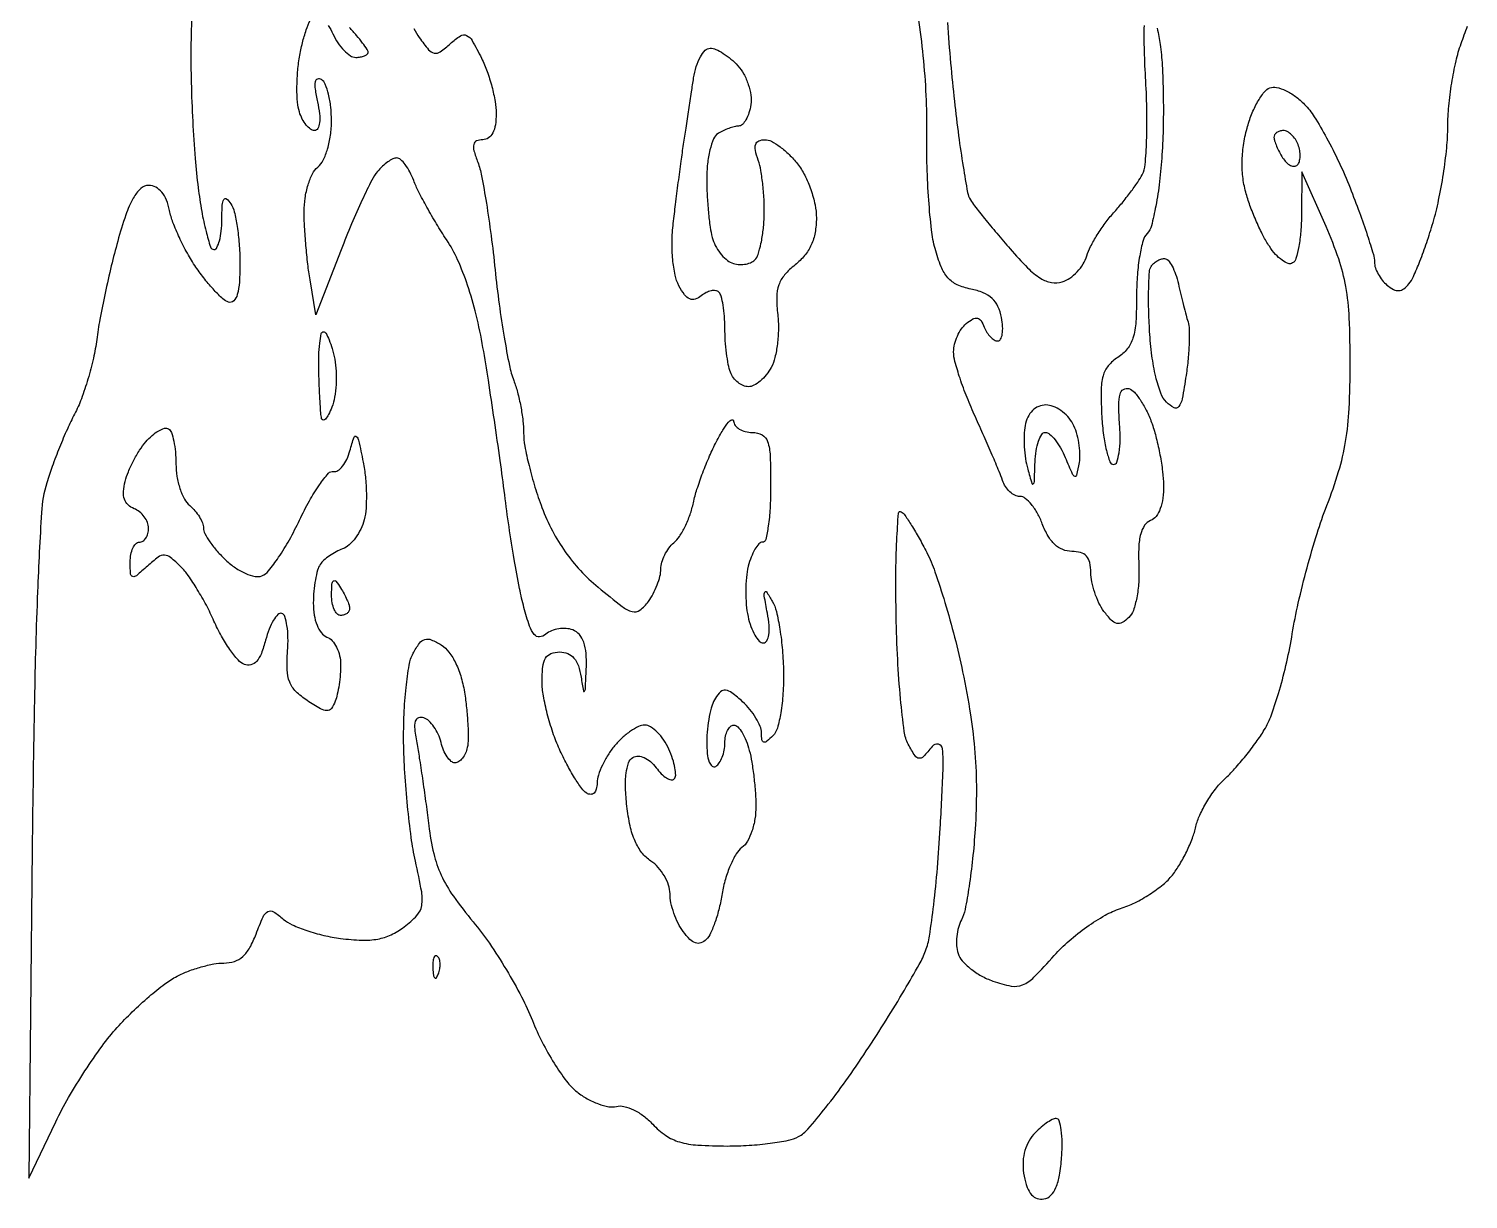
# Model space of a CAD drawing. Extents: x 0 to 102, y 0 to 135.
# Drawn here: x -0.01 to 13.3, y 36.06 to 46.88 of the extents above; entities that cross this region are included whole.
import ezdxf

# ---------------------------------------------------------------- set-up
doc = ezdxf.new("R2010")
doc.units = 0
doc.header["$MEASUREMENT"] = 0

msp = doc.modelspace()

# ---------------------------------------------------------------- linework, layer by layer
for points in [[(1.5025, 47.038767, 0.011648), (1.491637, 46.6992, 0.008958), (1.494562, 46.382212, 0.006184), (1.508739, 46.02359, 0.006237), (1.530944, 45.679013, 0.012683), (1.558628, 45.40905, 0.011693), (1.591924, 45.190144, 0.018835), (1.631611, 45.005746, 0.013355), (1.672591, 44.861259, 0.327986), (1.704234, 44.838, 0.28806), (1.732292, 44.855628, 0.046826), (1.755723, 44.918767, 0.039429), (1.772156, 45.007586, 0.02486), (1.777895, 45.11295, -0.010814), (1.781476, 45.24885, -0.116665), (1.79658, 45.301327, -0.473162), (1.822087, 45.305821, -0.07201), (1.8612, 45.261, -0.085494), (1.893041, 45.186347, -0.019589), (1.919499, 45.051262, -0.019699), (1.937981, 44.891049, -0.018074), (1.944505, 44.7252, -0.014179), (1.939739, 44.536029, -0.054726), (1.920714, 44.420263, -0.126818), (1.887295, 44.362502, -0.285185), (1.84005, 44.351022, -0.106019), (1.787203, 44.381879, -0.020219), (1.707649, 44.460608, -0.020745), (1.620802, 44.561915, -0.017769), (1.537823, 44.675322, -0.022422), (1.459169, 44.803235, -0.017652), (1.385329, 44.948177, -0.017985), (1.326239, 45.087975, -0.041434), (1.294598, 45.19755, 0.046489), (1.2655, 45.294631, 0.07629), (1.221743, 45.368227, 0.095727), (1.166392, 45.414025, 0.125747), (1.103095, 45.4302, 0.18955), (1.027584, 45.400507, 0.078242), (0.9586, 45.312592, 0.045676), (0.890137, 45.158403, 0.013851), (0.814723, 44.913638, 0.008825), (0.75604, 44.687148, 0.006425), (0.698491, 44.433405, 0.006494), (0.650112, 44.19125, 0.01416), (0.620713, 44.004188, -0.024046), (0.59018, 43.832149, -0.016339), (0.539732, 43.639731, -0.016491), (0.47868, 43.456765, -0.031494), (0.415799, 43.3152, 0.015364), (0.3492, 43.177417, 0.008681), (0.276575, 43.006674, 0.008659), (0.209241, 42.831769, 0.014051), (0.158832, 42.6807, 0.058875), (0.1099, 42.406117, 0.004772), (0.073833, 41.67359, 0.005237), (0.044644, 40.673538, 0.002065), (0.024575, 39.2967), (-0.007236, 36.2511), (0.242401, 36.770994, -0.019233), (0.361195, 36.995807, -0.013171), (0.512318, 37.241785, -0.013294), (0.670701, 37.47139, -0.026075), (0.810712, 37.643621, -0.017019), (0.949944, 37.787569, -0.014915), (1.104749, 37.928406, -0.015157), (1.25223, 38.047194, -0.042647), (1.364191, 38.117777, -0.029014), (1.468525, 38.164274, -0.021804), (1.587937, 38.203532, -0.022212), (1.70388, 38.230631, -0.046331), (1.796151, 38.2392, 0.079696), (1.893645, 38.254839, 0.103988), (1.971604, 38.300031, 0.083548), (2.036311, 38.381451, 0.035986), (2.094664, 38.507731, -0.013463), (2.159709, 38.666944, -0.164657), (2.203496, 38.714788, -0.273287), (2.255563, 38.71321, -0.037941), (2.345861, 38.646024, 0.072783), (2.429258, 38.592544, 0.024759), (2.563516, 38.539635, 0.024013), (2.71966, 38.495094, 0.025434), (2.8764, 38.466735, 0.022862), (3.073422, 38.450458, 0.054097), (3.220111, 38.460947, 0.065844), (3.342849, 38.500393, 0.051139), (3.462948, 38.573146, 0.042348), (3.580983, 38.679094, 0.146843), (3.626322, 38.769903, 0.087926), (3.625823, 38.896457, 0.009686), (3.568354, 39.181854, -0.020505), (3.529143, 39.400966, -0.009228), (3.494849, 39.691203, -0.009118), (3.469844, 39.999527, -0.01228), (3.459171, 40.279336, -0.013932), (3.462885, 40.539161, -0.015899), (3.481257, 40.787131, -0.015179), (3.50977, 40.99533, -0.081414), (3.546633, 41.10333, -0.034156), (3.604949, 41.196411, -0.165228), (3.655181, 41.23192, -0.174327), (3.715013, 41.228485, -0.038948), (3.807166, 41.180463, -0.093862), (3.878382, 41.114725, -0.048184), (3.941259, 41.010281, -0.042048), (3.991434, 40.87761, -0.032178), (4.024264, 40.725952, -0.012542), (4.042313, 40.580869, -0.012768), (4.052935, 40.435926, -0.012628), (4.055759, 40.309667, -0.050378), (4.047766, 40.232765, -0.054241), (4.030287, 40.178683, -0.063962), (4.002246, 40.132816, -0.074933), (3.968431, 40.101645, -0.14831), (3.9339, 40.090938, -0.183324), (3.898259, 40.104209, -0.062801), (3.86104, 40.146108, -0.052321), (3.827978, 40.207159, -0.04001), (3.804666, 40.279485, 0.048066), (3.7791, 40.354644, 0.046837), (3.73948, 40.424237, 0.050687), (3.692584, 40.47853, 0.109262), (3.645433, 40.506756, 0.16218), (3.595061, 40.506765, 0.255709), (3.566347, 40.475866, 0.091693), (3.561474, 40.401195, 0.015505), (3.582743, 40.259228, -0.006437), (3.606612, 40.1175, -0.002499), (3.636141, 39.920751, -0.002473), (3.666013, 39.707279, -0.003062), (3.691627, 39.5082, 0.027456), (3.737439, 39.251692, 0.050341), (3.80662, 39.051178, 0.046217), (3.918805, 38.85758, 0.019632), (4.102062, 38.6199, -0.023975), (4.251562, 38.422482, -0.014844), (4.408715, 38.177576, -0.014882), (4.549839, 37.925908, -0.025824), (4.649635, 37.708116, 0.023456), (4.74002, 37.508373, 0.021641), (4.85097, 37.312378, 0.022207), (4.965104, 37.146545, 0.064359), (5.062449, 37.0473, 0.039031), (5.156873, 36.984284, 0.039456), (5.259608, 36.936968, 0.042481), (5.355381, 36.910687, 0.110113), (5.426511, 36.91328, -0.124276), (5.496577, 36.913875, -0.054139), (5.584699, 36.882011, -0.048111), (5.677281, 36.825085, -0.042319), (5.761682, 36.749246, 0.053499), (5.882987, 36.645041, 0.079482), (6.009196, 36.584978, 0.056263), (6.17797, 36.555461, 0.015185), (6.449909, 36.5472, 0.015726), (6.652614, 36.553577, 0.016934), (6.849546, 36.572692, 0.016688), (7.016739, 36.60036, 0.073639), (7.110476, 36.633981, 0.092584), (7.197701, 36.703948, 0.010203), (7.361426, 36.902438, 0.012173), (7.54736, 37.149598, 0.009564), (7.737072, 37.426013, 0.005544), (7.921059, 37.712254, 0.006407), (8.089805, 37.989116, 0.005781), (8.226857, 38.226827, 0.037046), (8.28567, 38.352607, 0.053688), (8.321295, 38.488687, 0.007557), (8.360011, 38.776617, 0.008551), (8.394976, 39.120097, 0.007178), (8.420573, 39.485225, 0.002699), (8.447612, 40.02303, 0.035969), (8.442252, 40.22097, 0.333022), (8.403846, 40.26287, 0.275383), (8.345476, 40.241464, -0.016207), (8.264091, 40.14759, -0.233431), (8.224051, 40.132268, -0.23438), (8.187642, 40.154772, -0.016335), (8.125666, 40.262003, -0.090783), (8.087851, 40.37992, -0.008627), (8.053868, 40.682059, -0.010795), (8.027149, 41.046625, -0.008304), (8.0132, 41.445427, -0.005953), (8.010726, 41.829173, -0.010551), (8.019128, 42.145447, -0.005278), (8.033975, 42.400189, -0.56492), (8.059359, 42.413198, -0.103984), (8.093188, 42.380909, -0.010222), (8.155359, 42.286228, -0.012568), (8.225025, 42.1688, -0.009643), (8.295371, 42.037241, -0.034509), (8.372055, 41.857247, -0.0104), (8.463676, 41.574114, -0.010368), (8.553494, 41.251373, -0.011088), (8.627703, 40.9323, -0.012983), (8.700002, 40.535832, -0.018781), (8.741517, 40.182173, -0.019686), (8.755205, 39.839545, -0.016635), (8.743343, 39.477, -0.009484), (8.720022, 39.203105, -0.011532), (8.687414, 38.947671, -0.010161), (8.65086, 38.735174, -0.075322), (8.616615, 38.638684, 0.058469), (8.589146, 38.568816, 0.039675), (8.573952, 38.484594, 0.039852), (8.572295, 38.399649, 0.061874), (8.58567, 38.327675, 0.104984), (8.62419, 38.259855, 0.043712), (8.701047, 38.187143, 0.040727), (8.800001, 38.121043, 0.041692), (8.907607, 38.072449, 0.037767), (9.07628, 38.026612, 0.147275), (9.18262, 38.037562, 0.099954), (9.287429, 38.108392, 0.012598), (9.4752, 38.309121, -0.032258), (9.611774, 38.444078, -0.024606), (9.77712, 38.573933, -0.025138), (9.944921, 38.68061, -0.051851), (10.087227, 38.742868, 0.038136), (10.220251, 38.796777, 0.027956), (10.358723, 38.87554, 0.028478), (10.482087, 38.965487, 0.054388), (10.567828, 39.052997, 0.032702), (10.634738, 39.150562, 0.0212), (10.699561, 39.271115, 0.021319), (10.75307, 39.39479, 0.037393), (10.785039, 39.501549, -0.052958), (10.82042, 39.607594, -0.02886), (10.884534, 39.729098, -0.028426), (10.964792, 39.84639, -0.039944), (11.049968, 39.940283, 0.021702), (11.142522, 40.035121, 0.01267), (11.245418, 40.156179, 0.012655), (11.342468, 40.282832, 0.020899), (11.417079, 40.395057, 0.05062), (11.483621, 40.535022, 0.014858), (11.556965, 40.761707, 0.014758), (11.624754, 41.023161, 0.015344), (11.67602, 41.2848, -0.01547), (11.731528, 41.567713, -0.009748), (11.812933, 41.894449, -0.009785), (11.905634, 42.212938, -0.017678), (11.995753, 42.4692, 0.02023), (12.104602, 42.78384, 0.032318), (12.168871, 43.060831, 0.028544), (12.201566, 43.367215, 0.012095), (12.21192, 43.7805, 0.011116), (12.202845, 44.205057, 0.032776), (12.171064, 44.495125, 0.038918), (12.105286, 44.750119, 0.021576), (11.987995, 45.0495), (11.763416, 45.5571), (11.761408, 45.160243, -0.0189), (11.754734, 45.004603, -0.025697), (11.73623, 44.865278, -0.024448), (11.710164, 44.755095, -0.186113), (11.678517, 44.713397, -0.226478), (11.637857, 44.708983, -0.071368), (11.582164, 44.737963, -0.055072), (11.521142, 44.79283, -0.037115), (11.464088, 44.867224, -0.027057), (11.40712, 44.965364, -0.013959), (11.346127, 45.093614, -0.013835), (11.290588, 45.229369, -0.020345), (11.250049, 45.351704, -0.03864), (11.220998, 45.493518, -0.03425), (11.21251, 45.644005, -0.032937), (11.224707, 45.800098, -0.02981), (11.257412, 45.958641, -0.029281), (11.300184, 46.08703, -0.033975), (11.355962, 46.203078, -0.036252), (11.415799, 46.292747, -0.13671), (11.46953, 46.332597, -0.149097), (11.531221, 46.336947, -0.054958), (11.614486, 46.307921, -0.048039), (11.704714, 46.253684, -0.040203), (11.788915, 46.18019, -0.053143), (11.878972, 46.06573, -0.015254), (11.993131, 45.870869, -0.015167), (12.109236, 45.641798, -0.015587), (12.210119, 45.40816, -0.006378), (12.296703, 45.180673, -0.008315), (12.369789, 44.970255, -0.006431), (12.425549, 44.793017, -0.073115), (12.4362, 44.720569, 0.081101), (12.444571, 44.669299, 0.044149), (12.47018, 44.61069, 0.042509), (12.507613, 44.554191, 0.052037), (12.551875, 44.508916, 0.049271), (12.612113, 44.46821, 0.138104), (12.66134, 44.457133, 0.14884), (12.706783, 44.473652, 0.060557), (12.754744, 44.519707, 0.066723), (12.79642, 44.587462, 0.010872), (12.856136, 44.730109, 0.011814), (12.919185, 44.90225, 0.010162), (12.977468, 45.086005, 0.02036), (13.029499, 45.293138, 0.013158), (13.073549, 45.536489, 0.013231), (13.10409, 45.777012, 0.024247), (13.114231, 45.974305, -0.023181), (13.123536, 46.163175, -0.015788), (13.150813, 46.376546, -0.015937), (13.190292, 46.581165, -0.030619), (13.237037, 46.7415, -0.001924), (13.296111, 46.903962, -0.000862)], [(3.552212, 46.879994, 0.025631), (3.604057, 46.797256, 0.019776), (3.689297, 46.685259, 0.173808), (3.741997, 46.653918, 0.205719), (3.797772, 46.666007, 0.029094), (3.891382, 46.741302, -0.038192), (3.984819, 46.813702, -0.260802), (4.040838, 46.817778, -0.156125), (4.092077, 46.770296, -0.012739), (4.178924, 46.606772, -0.029658), (4.230888, 46.485036, -0.021372), (4.274745, 46.343959, -0.021695), (4.304974, 46.205723, -0.043002), (4.3146, 46.094002, -0.037249), (4.306867, 45.990343, -0.082498), (4.282488, 45.915157, -0.121529), (4.242733, 45.869834, -0.153406), (4.189794, 45.8532, 0.099993), (4.133456, 45.841819, 0.243634), (4.107133, 45.810197, 0.123843), (4.108912, 45.751307, 0.021676), (4.144091, 45.645144, -0.043976), (4.179484, 45.519907, -0.006915), (4.223804, 45.267319, -0.007637), (4.267495, 44.967274, -0.0066), (4.304377, 44.651094, 0.007608), (4.342166, 44.332713, 0.008402), (4.388567, 44.026027, 0.007904), (4.436664, 43.765811, 0.042009), (4.47698, 43.626943, -0.027721), (4.512022, 43.517956, -0.017178), (4.541545, 43.38674, -0.017218), (4.561832, 43.254769, -0.029532), (4.5684, 43.143666, 0.045307), (4.579684, 43.019388, 0.014783), (4.618227, 42.83915, 0.014597), (4.673091, 42.640467, 0.015959), (4.738023, 42.451224, 0.029576), (4.834412, 42.236294, 0.033303), (4.952216, 42.042979, 0.033831), (5.092816, 41.869648, 0.032521), (5.257267, 41.714397, 0.007607), (5.478631, 41.536704, 0.096487), (5.573454, 41.48868, 0.237324), (5.643716, 41.502163, 0.071069), (5.722144, 41.582517, 0.037096), (5.766267, 41.653332, 0.029154), (5.803544, 41.735747, 0.02995), (5.829224, 41.816869, 0.061755), (5.8374, 41.882811, -0.071233), (5.846279, 41.944815, -0.044602), (5.873079, 42.013184, -0.043925), (5.912375, 42.0772, -0.060008), (5.958862, 42.126287, 0.077071), (6.009576, 42.183617, 0.029708), (6.061669, 42.276529, 0.028555), (6.107152, 42.385778, 0.031333), (6.138278, 42.496196, -0.024627), (6.171518, 42.620465, -0.012524), (6.224812, 42.77323, -0.012411), (6.287788, 42.928407, -0.01814), (6.351477, 43.0614, -0.014574), (6.411496, 43.168187, -0.038684), (6.462217, 43.239457, -0.124557), (6.494, 43.26249, -0.518936), (6.510461, 43.25175, 0.154676), (6.524837, 43.2114, 0.093468), (6.562804, 43.177064, 0.077052), (6.61842, 43.153875, 0.060379), (6.6834, 43.146, -0.12648), (6.773132, 43.122932, -0.188641), (6.8244, 43.0614, -0.072107), (6.847633, 42.932098, -0.008455), (6.8526, 42.6384, -0.013961), (6.847165, 42.4438, -0.022923), (6.830443, 42.279907, -0.01916), (6.806863, 42.154484, -0.349986), (6.777171, 42.1308, 0.214262), (6.74438, 42.116072, 0.048369), (6.707506, 42.065482, 0.041864), (6.672822, 41.99359, 0.029989), (6.645934, 41.908442, 0.038275), (6.628367, 41.805725, 0.021908), (6.622194, 41.680037, 0.021785), (6.627086, 41.552359, 0.033598), (6.643485, 41.443142, 0.032703), (6.670393, 41.35012, 0.045381), (6.707153, 41.271564, 0.05378), (6.747611, 41.216748, 0.209882), (6.785297, 41.2002, 0.275543), (6.817841, 41.219608, 0.090609), (6.835799, 41.274797, 0.055209), (6.837845, 41.361588, 0.024543), (6.822325, 41.47515, -0.003743), (6.793765, 41.634436, -0.141247), (6.797761, 41.670386, -0.602828), (6.813858, 41.671911, -0.01238), (6.867713, 41.585147, -0.075103), (6.905594, 41.49053, -0.01841), (6.938032, 41.325495, -0.018442), (6.961496, 41.13153, -0.017481), (6.971147, 40.932861, -0.018465), (6.966449, 40.731593, -0.026046), (6.946337, 40.553333, -0.02767), (6.914802, 40.412148, -0.128277), (6.872884, 40.340644, -0.021626), (6.81752, 40.289873, -0.239508), (6.78915, 40.283267, -0.310095), (6.772059, 40.302443, -0.031664), (6.768, 40.366468, 0.098117), (6.75587, 40.427687, 0.038121), (6.71678, 40.505134, 0.0359), (6.660357, 40.584942, 0.037033), (6.593635, 40.654974, 0.01904), (6.494456, 40.738087, 0.131894), (6.436501, 40.762394, 0.223004), (6.390089, 40.747836, 0.0661), (6.341131, 40.689236, 0.068935), (6.310941, 40.622768, 0.023579), (6.285564, 40.519755, 0.022922), (6.26794, 40.401996, 0.024528), (6.261695, 40.285757, 0.025089), (6.266699, 40.175961, 0.063857), (6.284322, 40.098339, 0.13642), (6.311684, 40.06017, 0.317918), (6.345, 40.0581, 0.111412), (6.377449, 40.089912, 0.050262), (6.404749, 40.143263, 0.046318), (6.423333, 40.207902, 0.046881), (6.4296, 40.274593, -0.048566), (6.435718, 40.337434, -0.068566), (6.453978, 40.390564, -0.08875), (6.480899, 40.426349, -0.189411), (6.512588, 40.4388, -0.207691), (6.548573, 40.423179, -0.050463), (6.58872, 40.370459, -0.043334), (6.626309, 40.295231, -0.031456), (6.655225, 40.20615, -0.022072), (6.678204, 40.096648, -0.011425), (6.6977, 39.958162, -0.011337), (6.711277, 39.814665, -0.01688), (6.716057, 39.688637, -0.040562), (6.707027, 39.571478, -0.041962), (6.679199, 39.458682, -0.045661), (6.637736, 39.365087, -0.107017), (6.587461, 39.307937, 0.100138), (6.533873, 39.248669, 0.032625), (6.480157, 39.142992, 0.031016), (6.434366, 39.014778, 0.030383), (6.404413, 38.881002, -0.020948), (6.377156, 38.747508, -0.022603), (6.339365, 38.620167, -0.02286), (6.297278, 38.514615, -0.092307), (6.257776, 38.458002, -0.103737), (6.207577, 38.425772, -0.173999), (6.158028, 38.424807, -0.117353), (6.105088, 38.457904, -0.035671), (6.043205, 38.53032, -0.044922), (5.996782, 38.606714, -0.030559), (5.957604, 38.700647, -0.030847), (5.930753, 38.796775, -0.052725), (5.922, 38.879551, 0.081425), (5.908971, 38.959026, 0.051291), (5.869888, 39.044816, 0.049992), (5.812467, 39.123593, 0.06381), (5.744598, 39.182353, -0.082214), (5.66251, 39.258856, -0.061319), (5.5994, 39.365571, -0.048968), (5.553496, 39.507066, -0.02591), (5.523338, 39.689247, -0.019147), (5.510654, 39.860452, -0.039899), (5.516547, 39.99401, -0.05335), (5.539032, 40.089848, -0.171701), (5.579469, 40.140147, -0.150954), (5.626916, 40.152461, -0.092737), (5.683592, 40.139151, -0.075476), (5.741958, 40.102046, -0.055679), (5.793812, 40.045555, 0.036167), (5.84143, 39.98944, 0.059348), (5.889962, 39.950493, 0.084339), (5.931953, 39.933261, 0.257085), (5.96055, 39.94155, 0.203639), (5.97441, 39.975888, 0.039557), (5.967776, 40.043887, 0.036274), (5.946566, 40.127359, 0.026551), (5.911588, 40.216367, 0.041751), (5.863873, 40.301474, 0.047678), (5.804494, 40.37346, 0.05382), (5.742914, 40.42308, 0.143656), (5.689331, 40.4388, 0.111909), (5.631945, 40.425793, 0.037958), (5.557292, 40.382885, 0.035508), (5.479313, 40.321292, 0.034016), (5.409625, 40.24845, 0.034013), (5.348642, 40.164328, 0.029858), (5.296649, 40.069059, 0.031044), (5.260172, 39.977149, 0.074476), (5.248015, 39.905057, -0.055662), (5.24053, 39.84763, -0.138206), (5.219816, 39.811071, -0.203212), (5.188958, 39.798757, -0.133863), (5.151791, 39.809744, -0.099653), (5.10631, 39.852303, -0.016367), (5.039252, 39.953068, -0.017443), (4.967394, 40.078693, -0.014611), (4.899849, 40.216587, -0.024775), (4.839005, 40.370383, -0.018906), (4.787339, 40.543915, -0.019249), (4.751287, 40.71055, -0.04198), (4.739458, 40.84065, -0.026063), (4.745777, 40.979866, -0.108983), (4.771572, 41.059141, -0.170924), (4.821167, 41.100959, -0.090736), (4.901181, 41.1156, -0.095667), (4.976541, 41.101048, -0.121119), (5.033987, 41.059813, -0.096089), (5.074561, 40.988217, -0.043437), (5.100005, 40.88295, 0.004399), (5.120597, 40.754653, 0.687226), (5.130981, 40.752562, 0.129878), (5.139949, 40.780855, 0.00188), (5.147924, 40.958499, 0.027534), (5.145924, 41.101885, 0.066146), (5.124746, 41.205774, 0.094873), (5.083947, 41.276639, 0.123835), (5.022977, 41.319508, 0.075389), (4.962085, 41.332864, 0.05577), (4.893107, 41.329689, 0.056001), (4.826871, 41.311406, 0.078039), (4.774122, 41.280005, -0.152934), (4.715549, 41.255982, -0.246949), (4.667027, 41.276413, -0.091705), (4.623028, 41.355971, -0.01481), (4.571744, 41.52618, -0.017853), (4.530831, 41.703044, -0.005514), (4.481709, 41.972071, -0.005507), (4.433369, 42.274384, -0.006024), (4.393233, 42.568784, 0.003532), (4.351572, 42.886174, 0.002168), (4.29822, 43.259597, 0.002173), (4.242212, 43.628694, 0.003877), (4.19247, 43.931731, 0.016986), (4.12963, 44.234851, 0.021955), (4.050493, 44.507708, 0.024436), (3.958128, 44.742324, 0.040194), (3.855137, 44.928954, -0.010471), (3.763593, 45.073788, -0.009112), (3.673714, 45.22914, -0.009202), (3.597538, 45.372691, -0.026543), (3.551993, 45.475674, 0.029927), (3.516072, 45.555434, 0.039606), (3.473631, 45.622804, 0.044351), (3.431118, 45.670311, 0.190291), (3.396453, 45.684, 0.114075), (3.360087, 45.675594, 0.037565), (3.312412, 45.647697, 0.035149), (3.262432, 45.607708, 0.033265), (3.217551, 45.560414, 0.057025), (3.164919, 45.47987, 0.00757), (3.076342, 45.296375, 0.00869), (2.978022, 45.074551, 0.007196), (2.880869, 44.835103), (2.646754, 44.233378), (2.593308, 44.556839, -0.011996), (2.572752, 44.702962, -0.00743), (2.555288, 44.875433, -0.007451), (2.543107, 45.046352, -0.013304), (2.538931, 45.187191, -0.036959), (2.547873, 45.313186, -0.03798), (2.575268, 45.435316, -0.040933), (2.615839, 45.537365, -0.104844), (2.6649, 45.5994, 0.106146), (2.714845, 45.662888, 0.041791), (2.755447, 45.767091, 0.038054), (2.782674, 45.893633, 0.033979), (2.7918, 46.027766, 0.026852), (2.784925, 46.155685, 0.033432), (2.764291, 46.27292, 0.035477), (2.734368, 46.365702, 0.159921), (2.698153, 46.408691, 0.213583), (2.662177, 46.413495, 0.285411), (2.64081, 46.389457, 0.081046), (2.640211, 46.321998, 0.015836), (2.662575, 46.202184, -0.024687), (2.680881, 46.093484, -0.055385), (2.681451, 46.009914, -0.091809), (2.665731, 45.956643, -0.282351), (2.635023, 45.9378, -0.163184), (2.598262, 45.950126, -0.060363), (2.558446, 45.988551, -0.051691), (2.521872, 46.044458, -0.042197), (2.494568, 46.110568, -0.057736), (2.477249, 46.199662, -0.019982), (2.472436, 46.330812, -0.019545), (2.478633, 46.477026, -0.021485), (2.496228, 46.617724, -0.018506), (2.523488, 46.749243, -0.023657), (2.55871, 46.867844, -0.022622), (2.596431, 46.961948, -0.148772)], [(2.761679, 46.910272, -0.036073), (2.80502, 46.83087, 0.040273), (2.851095, 46.748116, 0.046675), (2.907901, 46.678129, 0.052737), (2.966431, 46.62979, 0.147288), (3.01688, 46.6146, 0.038572), (3.060274, 46.617953, 0.057604), (3.096912, 46.628065, 0.075718), (3.121894, 46.642888, 0.224703), (3.1302, 46.660437, 0.14887), (3.122045, 46.687219, 0.012478), (3.079733, 46.746981, 0.015743), (3.024202, 46.816709, 0.011503), (2.958396, 46.890685, -0.046106)], [(10.427087, 46.883053, -0.013782), (10.453586, 46.734403, -0.023659), (10.473195, 46.541954, -0.009243), (10.482745, 46.274899, -0.009125), (10.482458, 45.98505, -0.011212), (10.471187, 45.7147, -0.013234), (10.448569, 45.465613, -0.01738), (10.414047, 45.239917, -0.014963), (10.373705, 45.056465, -0.135575), (10.333617, 44.985777, 0.132064), (10.295909, 44.920344, 0.022709), (10.265099, 44.779099, 0.023357), (10.243712, 44.605615, 0.018991), (10.2366, 44.41843, -0.014587), (10.22932, 44.16896, -0.058303), (10.202775, 44.018668, -0.094485), (10.150357, 43.91791, -0.086322), (10.063097, 43.839746, 0.079817), (9.97509, 43.762939, 0.108067), (9.92662, 43.669532, 0.065778), (9.908195, 43.530754, 0.01458), (9.915047, 43.290646, 0.017636), (9.930795, 43.121711, 0.028239), (9.957387, 42.979369, 0.027396), (9.989661, 42.873512, 0.314848), (10.023441, 42.8499, 0.326287), (10.054013, 42.872228, 0.039471), (10.074192, 42.958289, 0.034788), (10.083968, 43.077441, 0.021101), (10.079741, 43.218883, -0.013496), (10.07159, 43.399546, -0.06817), (10.083451, 43.499574, -0.186441), (10.115536, 43.544251, -0.2277), (10.166, 43.550929, -0.134781), (10.216183, 43.517753, -0.034775), (10.275397, 43.439729, -0.032814), (10.332919, 43.337865, -0.028288), (10.379875, 43.224246, -0.022979), (10.418919, 43.093113, -0.01479), (10.452591, 42.938066, -0.014868), (10.476578, 42.784091, -0.026909), (10.485625, 42.656895, -0.035675), (10.479247, 42.539163, -0.056969), (10.455398, 42.441394, -0.072107), (10.416704, 42.370064, -0.141786), (10.365688, 42.331433, 0.155085), (10.310349, 42.287218, 0.084043), (10.274376, 42.206936, 0.054149), (10.256579, 42.085376, 0.020171), (10.257125, 41.912506, -0.026616), (10.255639, 41.759689, -0.032031), (10.237448, 41.617206, -0.034713), (10.206414, 41.500747, -0.11611), (10.164642, 41.434267, -0.062899), (10.103756, 41.387695, -0.195084), (10.053535, 41.380514, -0.143951), (10.002306, 41.410478, -0.029957), (9.934805, 41.49132, -0.046995), (9.888374, 41.568445, -0.030719), (9.849204, 41.664678, -0.03085), (9.822382, 41.764118, -0.050487), (9.8136, 41.85087, 0.053271), (9.803846, 41.942159, 0.13126), (9.773334, 42.00165, 0.142557), (9.719143, 42.035073, 0.067464), (9.637051, 42.0462, -0.096965), (9.553688, 42.06252, -0.091128), (9.480557, 42.109231, -0.074243), (9.417697, 42.18818, -0.040843), (9.364704, 42.3, 0.035766), (9.319867, 42.397141, 0.04498), (9.264437, 42.479246, 0.051566), (9.207192, 42.536335, 0.171912), (9.157897, 42.5538, -0.117394), (9.111698, 42.564799, -0.068834), (9.064701, 42.59729, -0.062774), (9.024057, 42.645244, -0.062512), (8.996516, 42.70185, 0.016066), (8.965137, 42.785192, 0.00302), (8.901962, 42.93534, 0.003228), (8.825929, 43.109917, 0.002951), (8.745371, 43.288811, -0.012802), (8.668513, 43.468881, -0.0141), (8.603576, 43.646991, -0.013588), (8.556711, 43.801644, -0.066865), (8.5446, 43.891802, -0.061326), (8.553212, 43.961751, -0.044079), (8.578975, 44.036212, -0.044591), (8.616811, 44.103804, -0.06977), (8.66162, 44.153, -0.041542), (8.722083, 44.195231, -0.180973), (8.764411, 44.202435, -0.20302), (8.79802, 44.179928, -0.053479), (8.828165, 44.121059, 0.047493), (8.852707, 44.071689, 0.053396), (8.885327, 44.029911, 0.060749), (8.920687, 44.001326, 0.140536), (8.953213, 43.992, 0.282834), (8.979076, 44.007902, 0.077828), (8.994436, 44.055377, 0.054453), (8.997838, 44.125061, 0.032226), (8.987493, 44.20775, 0.062135), (8.95436, 44.310131, 0.096324), (8.899868, 44.385, 0.089971), (8.818307, 44.437292, 0.048355), (8.703562, 44.472038, -0.056672), (8.577584, 44.512478, -0.106137), (8.491833, 44.575702, -0.086692), (8.429019, 44.677916, -0.028772), (8.373388, 44.845473, -0.037315), (8.340286, 45.019052, -0.01055), (8.314782, 45.293266, -0.01057), (8.299013, 45.605244, -0.010984), (8.296732, 45.913635, 0.015468), (8.291029, 46.262084, 0.013321), (8.26397, 46.627397, 0.013601), (8.21861, 46.980447, 0.019246)], [(8.486863, 46.936401, 0.004711), (8.516432, 46.561323, 0.005739), (8.551448, 46.210817, 0.005155), (8.590599, 45.889794, 0.00722), (8.63266, 45.603966, 0.00458), (8.673501, 45.365623, 0.090903), (8.699498, 45.296593, 0.031214), (8.737727, 45.241177, 0.00372), (8.830782, 45.124619, 0.004428), (8.943772, 44.987726, 0.003622), (9.066937, 44.843305, 0.016215), (9.228919, 44.66796, 0.057258), (9.348157, 44.571897, 0.095723), (9.449504, 44.532247, 0.122961), (9.54906, 44.538491, 0.076287), (9.61875, 44.572985, 0.050349), (9.686519, 44.63153, 0.049648), (9.74234, 44.703683, 0.066647), (9.776477, 44.778878, -0.045629), (9.811349, 44.86512, -0.020044), (9.87213, 44.972384, -0.01964), (9.946163, 45.081794, -0.024879), (10.023281, 45.1764, 0.011982), (10.101764, 45.267766, 0.010315), (10.179908, 45.3674, 0.010436), (10.247069, 45.460762, 0.029311), (10.288727, 45.529612, 0.101009), (10.31584, 45.622438, 0.011356), (10.32911, 45.842821, 0.013408), (10.331931, 46.108659, 0.010509), (10.3212, 46.396858, -0.007506), (10.309168, 46.675054, -0.012555), (10.308441, 46.909239, -0.006196)]]:
    msp.add_lwpolyline(points, format="xyb")
for points in [[(6.293422, 46.6992, -0.104841), (6.345782, 46.688099, -0.036425), (6.414202, 46.651547, -0.034278), (6.485894, 46.599056, -0.033688), (6.550186, 46.536977, -0.060305), (6.604319, 46.46036, -0.043868), (6.645661, 46.364442, -0.044491), (6.669016, 46.264853, -0.070649), (6.669048, 46.177427, -0.039699), (6.652132, 46.101797, -0.054083), (6.624459, 46.037684, -0.06657), (6.590949, 45.993465, -0.195969), (6.5565, 45.978805, 0.057186), (6.516592, 45.973605, 0.025346), (6.465687, 45.958165, 0.024686), (6.412843, 45.936163, 0.030469), (6.36615, 45.910362, 0.155532), (6.325355, 45.86158, 0.036205), (6.291803, 45.758788, 0.033961), (6.268881, 45.629316, 0.027655), (6.261555, 45.488657, 0.012011), (6.265628, 45.339382, 0.010591), (6.276906, 45.184055, 0.010701), (6.293042, 45.04444, 0.031402), (6.312192, 44.949602, 0.05353), (6.340944, 44.875248, 0.0457), (6.386122, 44.804341, 0.04792), (6.439943, 44.747074, 0.088792), (6.494383, 44.714179, 0.064939), (6.550954, 44.700532, 0.058956), (6.611076, 44.701179, 0.062586), (6.665544, 44.715293, 0.102064), (6.705276, 44.741436, 0.118528), (6.736175, 44.791897, 0.024891), (6.76335, 44.892544, 0.024789), (6.783721, 45.015353, 0.021257), (6.793188, 45.146059, 0.018764), (6.792114, 45.284996, 0.015545), (6.78083, 45.432523, 0.015827), (6.761977, 45.567214, 0.040146), (6.737458, 45.66285, -0.029599), (6.711664, 45.755315, -0.131497), (6.714382, 45.811163, -0.220377), (6.74289, 45.842137, -0.098575), (6.798459, 45.8532, -0.122148), (6.858989, 45.838189, -0.037513), (6.939278, 45.78772, -0.035034), (7.023835, 45.715598, -0.03202), (7.10026, 45.630291, -0.050012), (7.167573, 45.524476, -0.032577), (7.224211, 45.391075, -0.032639), (7.262882, 45.25195, -0.05151), (7.2756, 45.128831, -0.04479), (7.263602, 44.995166, -0.061921), (7.22774, 44.880341, -0.06466), (7.166387, 44.781507, -0.054953), (7.078699, 44.695398, 0.048253), (6.981604, 44.602567, 0.094235), (6.928264, 44.51016, 0.082582), (6.908648, 44.396426, 0.030565), (6.917631, 44.23359, -0.032569), (6.924312, 44.102958, -0.027165), (6.914823, 43.964291, -0.028025), (6.892018, 43.838023, -0.064259), (6.857755, 43.747832, -0.045868), (6.812632, 43.679419, -0.048039), (6.756417, 43.621532, -0.053028), (6.698082, 43.581786, -0.123658), (6.647175, 43.569, -0.103179), (6.599424, 43.57896, -0.066738), (6.550962, 43.608309, -0.062969), (6.509162, 43.651659, -0.068866), (6.480951, 43.702819, -0.045335), (6.461154, 43.77277, -0.015066), (6.444684, 43.878134, -0.014859), (6.433372, 43.996587, -0.016376), (6.4296, 44.111719, 0.018639), (6.42552, 44.22112, 0.023052), (6.413248, 44.322347, 0.022286), (6.395579, 44.404718, 0.133161), (6.373934, 44.442466, 0.164512), (6.344553, 44.456997, 0.08432), (6.303002, 44.45554, 0.06889), (6.255934, 44.438845, 0.053628), (6.210634, 44.408804, -0.092455), (6.154524, 44.37754, -0.190333), (6.105124, 44.380122, -0.128944), (6.057419, 44.419084, -0.034532), (6.004916, 44.502747, -0.071823), (5.968968, 44.601842, -0.028364), (5.94755, 44.745615, -0.026551), (5.941255, 44.910846, -0.024974), (5.952208, 45.07926, -0.002238), (5.973219, 45.254451, -0.001461), (5.998954, 45.456391, -0.001469), (6.025198, 45.653122, -0.002811), (6.047622, 45.8109, -0.000534), (6.069907, 45.960511, -0.000363), (6.095563, 46.130662, -0.000366), (6.120559, 46.294806, -0.000736), (6.140563, 46.42425, -0.036917), (6.165054, 46.529514, -0.051296), (6.203163, 46.618433, -0.062984), (6.248175, 46.679755, -0.205781)], [(11.592855, 45.9378, 0.071247), (11.559607, 45.933038, 0.088066), (11.531612, 45.919162, 0.102618), (11.513143, 45.898541, 0.137431), (11.506895, 45.87435, 0.075031), (11.512493, 45.841778, 0.020637), (11.53093, 45.792981, 0.020367), (11.556675, 45.738752, 0.01999), (11.586896, 45.68645, 0.052635), (11.621237, 45.643023, 0.084794), (11.659328, 45.615404, 0.119423), (11.694878, 45.607438, 0.194428), (11.722951, 45.619351, 0.129016), (11.74131, 45.650772, 0.058461), (11.74874, 45.698204, 0.052333), (11.745115, 45.753061, 0.049004), (11.730207, 45.807251, 0.054099), (11.704561, 45.85718, 0.05711), (11.669195, 45.899451, 0.063811), (11.629934, 45.928231, 0.126954)], [(10.493781, 44.7534, -0.219978), (10.527248, 44.737927, -0.049663), (10.56384, 44.685059, -0.042556), (10.597531, 44.609843, -0.030099), (10.622754, 44.52075, 0.004218), (10.645074, 44.422847, 0.003712), (10.669983, 44.321062, 0.003731), (10.69382, 44.229578, 0.011224), (10.711947, 44.167662, -0.071635), (10.723416, 44.098459, -0.0143), (10.722487, 43.97291, -0.014854), (10.712795, 43.825597, -0.013363), (10.694164, 43.673801, -0.008446), (10.658101, 43.458211, -0.112228), (10.62649, 43.384709, -0.371204), (10.582611, 43.374423, -0.07634), (10.513162, 43.425381, -0.109357), (10.459898, 43.508931, -0.028874), (10.414022, 43.661566, -0.026084), (10.37825, 43.855857, -0.01783), (10.357122, 44.079324, -0.008582), (10.348501, 44.287221, -0.011811), (10.348377, 44.474204, -0.00858), (10.354591, 44.628991, -0.124714), (10.370936, 44.680831, -0.068569), (10.393871, 44.708592, -0.052497), (10.425522, 44.732083, -0.053422), (10.460626, 44.748048, -0.080194)], [(2.717775, 44.076435, -0.274647), (2.741187, 44.062624, -0.028285), (2.769966, 44.002313, -0.02893), (2.797993, 43.920703, -0.018896), (2.821196, 43.823872, -0.03706), (2.834925, 43.713093, -0.027133), (2.834302, 43.589153, -0.027632), (2.820732, 43.471197, -0.053112), (2.794833, 43.379722, -0.021294), (2.764044, 43.311623, -0.063756), (2.735482, 43.269382, -0.229244), (2.714904, 43.260724, -0.342091), (2.700787, 43.2729, -0.031149), (2.693589, 43.324882, -0.003918), (2.68593, 43.438218, -0.004593), (2.679119, 43.573082, -0.003798), (2.674275, 43.716885, -0.013817), (2.674489, 43.85468, -0.022808), (2.683186, 43.970749, -0.019034), (2.697394, 44.059658, -0.356875)], [(9.397486, 43.3998, 0.100131), (9.331084, 43.386368, 0.095779), (9.27393, 43.348085, 0.086514), (9.230893, 43.287425, 0.064964), (9.205511, 43.20945, 0.039427), (9.196118, 43.121299, 0.021753), (9.197871, 43.012887, 0.021568), (9.209262, 42.902463, 0.03222), (9.229515, 42.8076, 0.003854), (9.268267, 42.674075, 0.556422), (9.281302, 42.670537, 0.198027), (9.291404, 42.6926, 0.001931), (9.297567, 42.87105, -0.029825), (9.307104, 42.976382, -0.045823), (9.328989, 43.065233, -0.057205), (9.358747, 43.127253, -0.257777), (9.392694, 43.146, -0.184441), (9.432548, 43.130781, -0.042844), (9.482594, 43.077659, -0.038635), (9.533269, 43.00242, -0.029571), (9.576997, 42.91335, 0.004431), (9.641325, 42.763755, 0.2057), (9.665141, 42.741564, 0.45232), (9.684582, 42.752317, 0.010742), (9.707115, 42.866686, 0.052533), (9.712833, 42.950543, 0.032382), (9.702789, 43.049023, 0.032245), (9.679948, 43.146203, 0.04906), (9.646736, 43.226236, 0.063186), (9.599587, 43.292615, 0.054734), (9.535202, 43.348816, 0.05746), (9.46417, 43.387021, 0.094954)], [(1.284091, 43.178973, -0.172597), (1.311062, 43.145305, -0.030523), (1.333182, 43.066164, -0.029905), (1.34851, 42.96591, -0.022987), (1.3536, 42.855266, 0.040628), (1.362977, 42.740061, 0.038807), (1.390877, 42.62605, 0.041356), (1.431764, 42.529407, 0.099115), (1.4805, 42.4692, -0.042549), (1.529055, 42.42138, -0.039587), (1.570123, 42.364917, -0.042053), (1.598412, 42.308623, -0.09569), (1.6074, 42.262088, 0.124677), (1.620493, 42.210399, 0.028474), (1.668264, 42.133018, 0.027746), (1.735284, 42.047635, 0.023914), (1.814595, 41.965644, 0.039424), (1.903551, 41.894386, 0.046074), (1.998243, 41.842102, 0.05207), (2.085073, 41.814445, 0.143658), (2.148433, 41.819591, 0.133967), (2.21028, 41.864946, 0.019704), (2.302901, 41.991369, 0.021063), (2.402409, 42.153392, 0.016694), (2.496444, 42.336125, -0.016721), (2.58801, 42.514037, -0.025624), (2.680092, 42.660912, -0.023164), (2.763001, 42.768283, -0.274737), (2.810768, 42.784681, 0.205576), (2.850638, 42.792761, 0.074644), (2.893576, 42.833121, 0.058426), (2.932951, 42.897256, 0.041123), (2.962139, 42.9768, -0.011102), (3.000014, 43.102944, -0.535393), (3.021415, 43.108954, -0.163474), (3.042299, 43.073905, -0.003373), (3.084689, 42.871606, -0.025344), (3.105281, 42.734551, -0.01992), (3.114082, 42.584585, -0.020329), (3.111012, 42.444231, -0.045877), (3.09469, 42.339234, -0.051684), (3.063201, 42.25275, -0.046398), (3.01371, 42.171149, -0.049225), (2.95472, 42.10606, -0.096019), (2.895029, 42.069898, 0.035388), (2.834754, 42.042693, 0.028237), (2.773991, 42.005339, 0.029038), (2.721492, 41.964112, 0.061733), (2.687345, 41.925471, 0.084088), (2.663241, 41.873274, 0.022202), (2.643068, 41.783256, 0.021887), (2.628963, 41.677255, 0.020915), (2.623895, 41.568801, 0.039198), (2.632086, 41.457542, 0.057069), (2.657906, 41.362721, 0.069922), (2.698135, 41.292374, 0.137173), (2.7495, 41.254206, -0.122011), (2.79807, 41.220315, -0.064699), (2.839123, 41.158939, -0.058416), (2.866957, 41.081149, -0.056789), (2.8764, 40.998274, -0.020622), (2.872731, 40.90936, -0.016207), (2.861674, 40.813539, -0.016493), (2.84554, 40.725017, -0.038305), (2.826269, 40.6604, -0.063091), (2.790522, 40.59377, -0.248475), (2.750244, 40.573549, -0.126747), (2.691003, 40.590197, -0.013483), (2.568165, 40.666031, -0.049459), (2.462917, 40.750945, -0.103942), (2.405087, 40.838079, -0.087085), (2.381532, 40.951327, -0.027546), (2.385646, 41.124594, 0.023507), (2.389632, 41.249857, 0.034647), (2.380351, 41.359471, 0.037364), (2.361065, 41.44243, 0.246143), (2.331878, 41.471594, 0.282295), (2.296593, 41.46266, 0.057031), (2.255247, 41.409233, 0.044834), (2.214974, 41.32693, 0.027985), (2.182254, 41.224609, -0.027965), (2.143079, 41.10209, -0.08869), (2.098831, 41.028656, -0.153998), (2.047074, 40.997208, -0.152874), (1.986471, 41.001031, -0.121881), (1.92818, 41.041684, -0.026745), (1.852149, 41.138488, -0.026328), (1.77413, 41.263025, -0.022638), (1.70527, 41.401405, 0.01736), (1.634585, 41.547291, 0.015297), (1.551076, 41.694334, 0.01555), (1.46757, 41.822297, 0.044057), (1.399169, 41.903945, 0.023672), (1.304653, 41.989912, 0.169217), (1.247591, 42.011096, 0.167428), (1.189394, 41.992353, 0.023059), (1.089745, 41.9102, -0.009044), (0.987785, 41.821229, -0.238231), (0.953504, 41.813142, -0.330208), (0.9339, 41.836567, -0.014741), (0.9306, 41.948488, -0.04445), (0.936816, 42.018276, -0.064284), (0.955451, 42.077246, -0.084142), (0.982869, 42.11712, -0.202854), (1.0152, 42.1308, 0.151099), (1.047464, 42.140778, 0.09843), (1.074949, 42.168857, 0.081424), (1.093488, 42.210821, 0.063461), (1.0998, 42.260355, 0.092422), (1.089854, 42.313702, 0.066759), (1.060674, 42.366867, 0.06505), (1.017524, 42.411798, 0.077473), (0.966607, 42.441021, -0.098828), (0.910466, 42.476487, -0.124108), (0.877706, 42.528347, -0.097341), (0.868929, 42.599705, -0.043582), (0.883943, 42.693461, -0.036958), (0.913406, 42.78243, -0.021917), (0.960771, 42.883699, -0.021862), (1.017196, 42.981105, -0.03485), (1.074528, 43.058361, -0.035435), (1.133245, 43.117842, -0.049735), (1.193859, 43.161264, -0.060863), (1.247574, 43.184017, -0.211226)], [(2.8764, 41.7078, -0.019837), (2.907886, 41.65456, -0.02047), (2.934699, 41.599538, -0.020703), (2.953921, 41.550145, -0.077483), (2.959705, 41.51745, -0.133323), (2.953664, 41.493258, -0.102891), (2.935768, 41.472638, -0.089496), (2.908629, 41.45877, -0.073605), (2.8764, 41.454, -0.210568), (2.844152, 41.468211, -0.082215), (2.817032, 41.509915, -0.062416), (2.798805, 41.571475, -0.042523), (2.793095, 41.64435, -0.011293), (2.796066, 41.74538, -0.220444), (2.810272, 41.772278, -0.409657), (2.832366, 41.769464, -0.023197)], [(3.773513, 38.300887, 0.296942), (3.754997, 38.304797, 0.208169), (3.739376, 38.289354, 0.077125), (3.730009, 38.248747, 0.028489), (3.729079, 38.18985, 0.018894), (3.734074, 38.126711, 0.168741), (3.74603, 38.102028, 0.470617), (3.761448, 38.103487, 0.054073), (3.780191, 38.138737, 0.051402), (3.793392, 38.185003, 0.05415), (3.796558, 38.232172, 0.060344), (3.789861, 38.273229, 0.126455)], [(9.493176, 36.801, 0.123556), (9.455093, 36.791443, 0.031001), (9.400205, 36.75751, 0.029751), (9.340394, 36.709618, 0.026133), (9.283898, 36.65295, 0.067533), (9.230686, 36.574627, 0.059931), (9.197604, 36.481753, 0.056262), (9.186153, 36.378125, 0.047282), (9.196842, 36.268099, 0.038425), (9.225314, 36.164475, 0.092952), (9.265326, 36.096239, 0.133674), (9.317091, 36.06163, 0.128396), (9.380106, 36.057329, 0.153861), (9.443402, 36.091299, 0.093109), (9.490938, 36.162724, 0.059817), (9.524002, 36.276832, 0.022548), (9.543514, 36.44218, 0.019961), (9.54798, 36.579732, 0.032992), (9.539458, 36.695597, 0.036253), (9.521327, 36.779899, 0.333185)]]:
    msp.add_lwpolyline(points, format="xyb", close=True)

doc.saveas('drawing.dxf')
